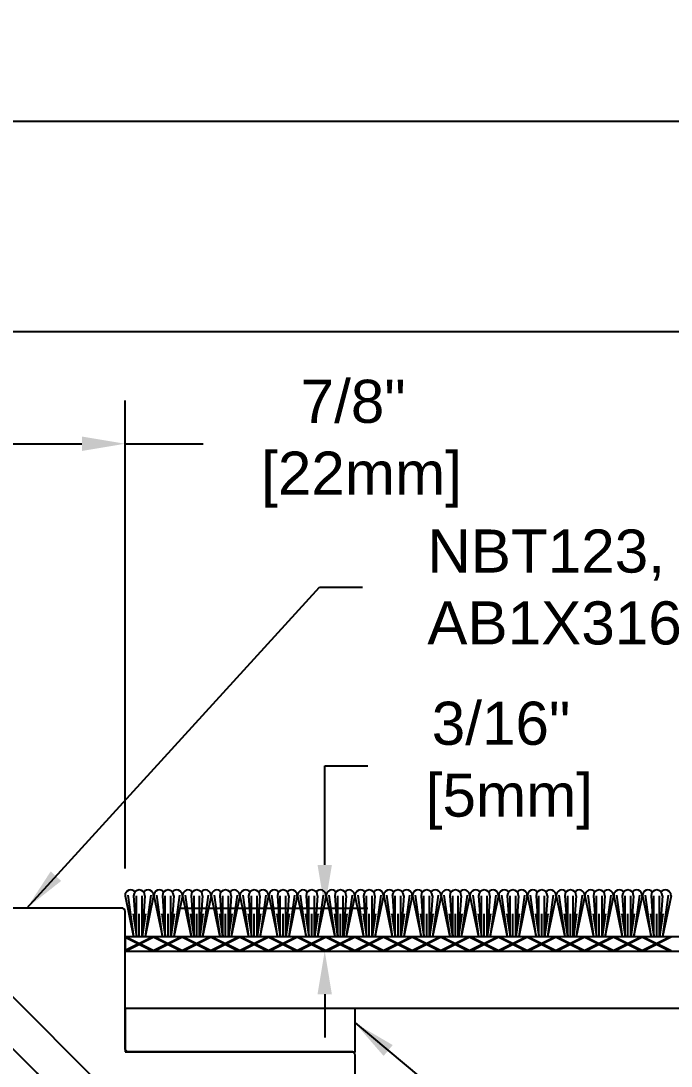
# Model space of a CAD drawing. Header units: inches. Extents: x -4.4 to 49.4, y -1.4 to 9.7.
# Drawn here: x 1.401 to 4.228, y 3.805 to 8.351 of the extents above; entities that cross this region are included whole.
import ezdxf

# ---------------------------------------------------------------- set-up
doc = ezdxf.new("R2010")
doc.units = ezdxf.units.IN
doc.header["$MEASUREMENT"] = 0
for name, color, linetype in [('Conditions', 1, 'Continuous'), ('Dimensions', 3, 'Continuous'), ('Metals', 7, 'Continuous'), ('Text', 2, 'Continuous')]:
    doc.layers.add(name, color=color, linetype=linetype)
doc.styles.add('ARIAL', font='arial.ttf')
doc.dimstyles.new('Arial', dxfattribs={"dimscale": 1.5, "dimtxt": 0.125, "dimasz": 0.125, "dimexe": 0.125, "dimexo": 0.125, "dimgap": 0.125, "dimtad": 0, "dimtih": 1, "dimtoh": 1, "dimdec": 4, "dimzin": 0, "dimdsep": 46, "dimlunit": 4, "dimtxsty": 'ARIAL', "dimcen": 0.125, "dimadec": 0, "dimazin": 0, "dimtfac": 1, "dimtdec": 4, "dimtofl": 0, "dimtmove": 0, "dimatfit": 3, "dimfxl": 0, "dimfrac": 2, "dimtolj": 1, "dimtzin": 0, "dimarcsym": 0})

# ---------------------------------------------------------------- blocks, each defined once
blk = doc.blocks.new('*D13')
at = {"layer": 'Defpoints', "color": 0}
for p in [(1.9047, 4.4923), (2.7222, 4.4923), (1.8539, 4.3048)]:
    blk.add_point(p, dxfattribs=at)
at = {"layer": 'Dimensions', "color": 0, "lineweight": -2}
for p, q in [((2.7222, 4.6798), (2.7222, 5.1114)), ((2.7222, 5.1114), (2.9097, 5.1114)), ((2.0922, 4.4923), (2.9097, 4.4923)), ((2.0414, 4.3048), (2.9097, 4.3048)), ((2.7222, 4.1173), (2.7222, 3.9298))]:
    blk.add_line(p, q, dxfattribs=at)
at = {"layer": 'Dimensions', "color": 0}
for points in [[(2.6909, 4.6798), (2.7534, 4.6798), (2.7222, 4.4923)], [(2.6909, 4.1173), (2.7534, 4.1173), (2.7222, 4.3048)]]:
    blk.add_solid(points, dxfattribs=at)
at = {"layer": 'Dimensions', "color": 0, "insert": (3.4889, 5.1114), "char_height": 0.1875, "attachment_point": 5, "style": 'ARIAL'}
blk.add_mtext('\\A1;3/16"\\P [5mm]', dxfattribs=at)
blk = doc.blocks.new('*D14')
at = {"layer": 'Defpoints', "color": 0}
for p in [(16.8539, 7.9145), (0.2542, 4.4823), (16.8539, 4.4773)]:
    blk.add_point(p, dxfattribs=at)
at = {"layer": 'Dimensions', "color": 0, "lineweight": -2}
for p, q in [((0.2542, 4.6698), (0.2542, 8.102)), ((16.8539, 4.6648), (16.8539, 8.102)), ((0.4417, 7.9145), (7.8816, 7.9145)), ((16.6664, 7.9145), (9.3313, 7.9145))]:
    blk.add_line(p, q, dxfattribs=at)
at = {"layer": 'Dimensions', "color": 0}
for points in [[(0.4417, 7.9457), (0.4417, 7.8832), (0.2542, 7.9145)], [(16.6664, 7.9457), (16.6664, 7.8832), (16.8539, 7.9145)]]:
    blk.add_solid(points, dxfattribs=at)
at = {"layer": 'Dimensions', "color": 0, "insert": (8.6064, 7.9145), "char_height": 0.1875, "attachment_point": 5, "style": 'ARIAL'}
blk.add_mtext('\\A1;1\'-4 5/8"\\P [422mm]', dxfattribs=at)
blk = doc.blocks.new('NB703')
at = {"linetype": 'Continuous', "flags": 128}
blk.add_lwpolyline([(-0.5525, 0), (0.5525, 0, 0.414214), (0.5625, 0.01), (0.5625, 0.74, -0.414214), (0.5725, 0.75), (0.8816, 0.75, -0.198912), (0.8887, 0.7471), (1.5553, 0.0804, -0.065543), (1.5569, 0.0784), (1.5992, 0.005, 0.267949), (1.6079, 0), (2.6859, 0, 0.198912), (2.6929, 0.0029), (2.78, 0.09), (2.78, 0.115, 0.414214), (2.77, 0.125), (1.6801, 0.125, -0.267949), (1.6714, 0.13), (1.6569, 0.1551, 0.065543), (1.6553, 0.1572), (0.9404, 0.8721, 0.198912), (0.9334, 0.875), (0.4475, 0.875, 0.414214), (0.4375, 0.865), (0.4375, 0.135, -0.414214), (0.4275, 0.125), (-0.5525, 0.125, 0.414214), (-0.5625, 0.115), (-0.5625, 0.01, 0.414214)], format="xyb", close=True, dxfattribs=at)
blk = doc.blocks.new('*D17')
at = {"layer": 'Defpoints', "color": 0}
for p in [(1.0001, 6.5116), (1.0001, 4.4773), (1.8539, 4.4773)]:
    blk.add_point(p, dxfattribs=at)
at = {"layer": 'Dimensions', "color": 0, "lineweight": -2}
for p, q in [((1.0001, 4.6648), (1.0001, 6.6991)), ((1.8539, 4.6648), (1.8539, 6.6991)), ((1.1876, 6.5116), (1.6664, 6.5116)), ((1.8539, 6.5116), (2.1938, 6.5116))]:
    blk.add_line(p, q, dxfattribs=at)
at = {"layer": 'Dimensions', "color": 0}
for points in [[(1.1876, 6.5428), (1.1876, 6.4803), (1.0001, 6.5116)], [(1.6664, 6.5428), (1.6664, 6.4803), (1.8539, 6.5116)]]:
    blk.add_solid(points, dxfattribs=at)
at = {"layer": 'Dimensions', "color": 0, "insert": (2.8458, 6.5116), "char_height": 0.1875, "attachment_point": 5, "style": 'ARIAL'}
blk.add_mtext('\\A1;7/8"\\P [22mm]', dxfattribs=at)
blk = doc.blocks.new('*D18')
at = {"layer": 'Defpoints', "color": 0}
for p in [(1.0001, 6.9999), (1.0001, 4.4773), (16.8539, 4.4773)]:
    blk.add_point(p, dxfattribs=at)
at = {"layer": 'Dimensions', "color": 0, "lineweight": -2}
for p, q in [((1.0001, 4.6648), (1.0001, 7.1874)), ((16.8539, 4.6648), (16.8539, 7.1874)), ((1.1876, 6.9999), (8.1631, 6.9999)), ((16.6664, 6.9999), (9.6128, 6.9999))]:
    blk.add_line(p, q, dxfattribs=at)
at = {"layer": 'Dimensions', "color": 0}
for points in [[(1.1876, 7.0311), (1.1876, 6.9686), (1.0001, 6.9999)], [(16.6664, 7.0311), (16.6664, 6.9686), (16.8539, 6.9999)]]:
    blk.add_solid(points, dxfattribs=at)
at = {"layer": 'Dimensions', "color": 0, "insert": (8.8879, 6.9999), "char_height": 0.1875, "attachment_point": 5, "style": 'ARIAL'}
blk.add_mtext('\\A1;1\'-3 7/8"\\P [403mm]', dxfattribs=at)
blk = doc.blocks.new('NBT123')
blk.add_lwpolyline([(-0.985, 0.61, 0.414214), (-1, 0.625), (-1.8238, 0.625, 0.668179), (-1.8344, 0.5994), (-1.1144, -0.1206, 0.198912), (-1.1038, -0.125), (0, -0.125, 0.414214), (0.015, -0.11), (0.015, -0.015, 0.414214), (0, 0), (-0.97, 0, -0.414214), (-0.985, 0.015)], format="xyb", close=True)
blk = doc.blocks.new('AB1X316')
at = {"layer": 'Metals'}
blk.add_lwpolyline([(-0.5, 0), (0.5, 0), (0.5, 0.1875), (-0.5, 0.1875)], close=True, dxfattribs=at)
blk = doc.blocks.new('*U38')
for p, q in [((15, 0.0625), (0, 0.0625)), ((0, 0.0625), (0, 0)), ((0, 0.0603), (0.058, 0.0312)), ((0.0045, 0.0625), (0.0625, 0.0335)), ((0.1205, 0.0625), (0.0625, 0.0335)), ((0.125, 0.0603), (0.067, 0.0312)), ((0.125, 0.0603), (0.183, 0.0312)), ((0.1295, 0.0625), (0.1875, 0.0335)), ((0.2455, 0.0625), (0.1875, 0.0335)), ((0.25, 0.0603), (0.192, 0.0312)), ((0.25, 0.0603), (0.308, 0.0312)), ((0.2545, 0.0625), (0.3125, 0.0335)), ((0.3705, 0.0625), (0.3125, 0.0335)), ((0.375, 0.0603), (0.317, 0.0312)), ((0.375, 0.0603), (0.433, 0.0312)), ((0.3795, 0.0625), (0.4375, 0.0335)), ((0.4955, 0.0625), (0.4375, 0.0335)), ((0.5, 0.0603), (0.442, 0.0312)), ((0.5, 0.0603), (0.558, 0.0312)), ((0.5045, 0.0625), (0.5625, 0.0335)), ((0.6205, 0.0625), (0.5625, 0.0335)), ((0.625, 0.0603), (0.567, 0.0312)), ((0.625, 0.0603), (0.683, 0.0312)), ((0.6295, 0.0625), (0.6875, 0.0335)), ((0.7455, 0.0625), (0.6875, 0.0335)), ((0.75, 0.0603), (0.692, 0.0312)), ((0.75, 0.0603), (0.808, 0.0312)), ((0.7545, 0.0625), (0.8125, 0.0335)), ((0.8705, 0.0625), (0.8125, 0.0335)), ((0.875, 0.0603), (0.817, 0.0312)), ((0.875, 0.0603), (0.933, 0.0312)), ((0.8795, 0.0625), (0.9375, 0.0335)), ((0.9955, 0.0625), (0.9375, 0.0335)), ((1, 0.0603), (0.942, 0.0312)), ((1, 0.0603), (1.058, 0.0312)), ((1.0045, 0.0625), (1.0625, 0.0335)), ((1.1205, 0.0625), (1.0625, 0.0335)), ((1.125, 0.0603), (1.067, 0.0312)), ((1.125, 0.0603), (1.183, 0.0312)), ((1.1295, 0.0625), (1.1875, 0.0335)), ((1.2455, 0.0625), (1.1875, 0.0335)), ((1.25, 0.0603), (1.192, 0.0312)), ((1.25, 0.0603), (1.308, 0.0312)), ((1.2545, 0.0625), (1.3125, 0.0335)), ((1.3705, 0.0625), (1.3125, 0.0335)), ((1.375, 0.0603), (1.317, 0.0312)), ((1.375, 0.0603), (1.433, 0.0312)), ((1.3795, 0.0625), (1.4375, 0.0335)), ((1.4955, 0.0625), (1.4375, 0.0335)), ((1.5, 0.0603), (1.442, 0.0312)), ((1.5, 0.0603), (1.558, 0.0312)), ((1.5045, 0.0625), (1.5625, 0.0335)), ((1.6205, 0.0625), (1.5625, 0.0335)), ((1.625, 0.0603), (1.567, 0.0312)), ((1.625, 0.0603), (1.683, 0.0312)), ((1.6295, 0.0625), (1.6875, 0.0335)), ((1.7455, 0.0625), (1.6875, 0.0335)), ((1.75, 0.0603), (1.692, 0.0312)), ((1.75, 0.0603), (1.808, 0.0312)), ((1.7545, 0.0625), (1.8125, 0.0335)), ((1.8705, 0.0625), (1.8125, 0.0335)), ((1.875, 0.0603), (1.817, 0.0312)), ((1.875, 0.0603), (1.933, 0.0312)), ((1.8795, 0.0625), (1.9375, 0.0335)), ((1.9955, 0.0625), (1.9375, 0.0335)), ((2, 0.0603), (1.942, 0.0312)), ((2, 0.0603), (2.058, 0.0312)), ((2.0045, 0.0625), (2.0625, 0.0335)), ((2.1205, 0.0625), (2.0625, 0.0335)), ((2.125, 0.0603), (2.067, 0.0312)), ((2.125, 0.0603), (2.183, 0.0312)), ((2.1295, 0.0625), (2.1875, 0.0335)), ((2.2455, 0.0625), (2.1875, 0.0335)), ((2.25, 0.0603), (2.192, 0.0312)), ((2.25, 0.0603), (2.308, 0.0312)), ((2.2545, 0.0625), (2.3125, 0.0335)), ((2.3705, 0.0625), (2.3125, 0.0335)), ((2.375, 0.0603), (2.317, 0.0312)), ((0.058, 0.0312), (0, 0.0022)), ((0, 0), (15, 0)), ((0.0625, 0.029), (0.0045, 0)), ((0.0625, 0.029), (0.1205, 0)), ((0.067, 0.0312), (0.125, 0.0022)), ((0.183, 0.0312), (0.125, 0.0022)), ((0.1875, 0.029), (0.1295, 0)), ((0.1875, 0.029), (0.2455, 0)), ((0.192, 0.0312), (0.25, 0.0022)), ((0.308, 0.0312), (0.25, 0.0022)), ((0.3125, 0.029), (0.2545, 0)), ((0.3125, 0.029), (0.3705, 0)), ((0.317, 0.0312), (0.375, 0.0022)), ((0.433, 0.0312), (0.375, 0.0022)), ((0.4375, 0.029), (0.3795, 0)), ((0.4375, 0.029), (0.4955, 0)), ((0.442, 0.0312), (0.5, 0.0022)), ((0.558, 0.0312), (0.5, 0.0022)), ((0.5625, 0.029), (0.5045, 0)), ((0.5625, 0.029), (0.6205, 0)), ((0.567, 0.0312), (0.625, 0.0022)), ((0.683, 0.0312), (0.625, 0.0022)), ((0.6875, 0.029), (0.6295, 0)), ((0.6875, 0.029), (0.7455, 0)), ((0.692, 0.0312), (0.75, 0.0022)), ((0.808, 0.0312), (0.75, 0.0022)), ((0.8125, 0.029), (0.7545, 0)), ((0.8125, 0.029), (0.8705, 0)), ((0.817, 0.0312), (0.875, 0.0022)), ((0.933, 0.0312), (0.875, 0.0022)), ((0.9375, 0.029), (0.8795, 0)), ((0.9375, 0.029), (0.9955, 0)), ((0.942, 0.0312), (1, 0.0022)), ((1.058, 0.0312), (1, 0.0022)), ((1.0625, 0.029), (1.0045, 0)), ((1.0625, 0.029), (1.1205, 0)), ((1.067, 0.0312), (1.125, 0.0022)), ((1.183, 0.0312), (1.125, 0.0022)), ((1.1875, 0.029), (1.1295, 0)), ((1.1875, 0.029), (1.2455, 0)), ((1.192, 0.0312), (1.25, 0.0022)), ((1.308, 0.0312), (1.25, 0.0022)), ((1.3125, 0.029), (1.2545, 0)), ((1.3125, 0.029), (1.3705, 0)), ((1.317, 0.0312), (1.375, 0.0022)), ((1.433, 0.0312), (1.375, 0.0022)), ((1.4375, 0.029), (1.3795, 0)), ((1.4375, 0.029), (1.4955, 0)), ((1.442, 0.0312), (1.5, 0.0022)), ((1.558, 0.0312), (1.5, 0.0022)), ((1.5625, 0.029), (1.5045, 0)), ((1.5625, 0.029), (1.6205, 0)), ((1.567, 0.0312), (1.625, 0.0022)), ((1.683, 0.0312), (1.625, 0.0022)), ((1.6875, 0.029), (1.6295, 0)), ((1.6875, 0.029), (1.7455, 0)), ((1.692, 0.0312), (1.75, 0.0022)), ((1.808, 0.0312), (1.75, 0.0022)), ((1.8125, 0.029), (1.7545, 0)), ((1.8125, 0.029), (1.8705, 0)), ((1.817, 0.0312), (1.875, 0.0022)), ((1.933, 0.0312), (1.875, 0.0022)), ((1.9375, 0.029), (1.8795, 0)), ((1.9375, 0.029), (1.9955, 0)), ((1.942, 0.0312), (2, 0.0022)), ((2.058, 0.0312), (2, 0.0022)), ((2.0625, 0.029), (2.0045, 0)), ((2.0625, 0.029), (2.1205, 0)), ((2.067, 0.0312), (2.125, 0.0022)), ((2.183, 0.0312), (2.125, 0.0022)), ((2.1875, 0.029), (2.1295, 0)), ((2.1875, 0.029), (2.2455, 0)), ((2.192, 0.0312), (2.25, 0.0022)), ((2.308, 0.0312), (2.25, 0.0022)), ((2.3125, 0.029), (2.2545, 0)), ((2.3125, 0.029), (2.3705, 0)), ((2.317, 0.0312), (2.375, 0.0022))]:
    blk.add_line(p, q)
for points in [[(-0.0001, 0.2412), (0.0373, 0.0625)], [(0.0119, 0.243), (0.0369, 0.0642)], [(0.0374, 0.2412), (0.0499, 0.0625)], [(0.0499, 0.0625), (0.0499, 0.2412)], [(0.0742, 0.0625), (0.0742, 0.2412)], [(0.0867, 0.2412), (0.0742, 0.0625)], [(0.1242, 0.2412), (0.0868, 0.0625)], [(0.1122, 0.243), (0.0872, 0.0642)], [(0.1249, 0.2412), (0.1623, 0.0625)], [(0.1369, 0.243), (0.1619, 0.0642)], [(0.1624, 0.2412), (0.1749, 0.0625)], [(0.1749, 0.0625), (0.1749, 0.2412)], [(0.1992, 0.0625), (0.1992, 0.2412)], [(0.2117, 0.2412), (0.1992, 0.0625)], [(0.2492, 0.2412), (0.2118, 0.0625)], [(0.2372, 0.243), (0.2122, 0.0642)], [(0.2499, 0.2412), (0.2873, 0.0625)], [(0.2619, 0.243), (0.2869, 0.0642)], [(0.2874, 0.2412), (0.2999, 0.0625)], [(0.2999, 0.0625), (0.2999, 0.2412)], [(0.3242, 0.0625), (0.3242, 0.2412)], [(0.3367, 0.2412), (0.3242, 0.0625)], [(0.3742, 0.2412), (0.3368, 0.0625)], [(0.3622, 0.243), (0.3372, 0.0642)], [(0.3749, 0.2412), (0.4123, 0.0625)], [(0.3869, 0.243), (0.4119, 0.0642)], [(0.4124, 0.2412), (0.4249, 0.0625)], [(0.4249, 0.0625), (0.4249, 0.2412)], [(0.4492, 0.0625), (0.4492, 0.2412)], [(0.4617, 0.2412), (0.4492, 0.0625)], [(0.4992, 0.2412), (0.4618, 0.0625)], [(0.4872, 0.243), (0.4622, 0.0642)], [(0.4999, 0.2412), (0.5373, 0.0625)], [(0.5119, 0.243), (0.5369, 0.0642)], [(0.5374, 0.2412), (0.5499, 0.0625)], [(0.5499, 0.0625), (0.5499, 0.2412)], [(0.5742, 0.0625), (0.5742, 0.2412)], [(0.5867, 0.2412), (0.5742, 0.0625)], [(0.6242, 0.2412), (0.5868, 0.0625)], [(0.6122, 0.243), (0.5872, 0.0642)], [(0.6249, 0.2412), (0.6623, 0.0625)], [(0.6369, 0.243), (0.6619, 0.0642)], [(0.6624, 0.2412), (0.6749, 0.0625)], [(0.6749, 0.0625), (0.6749, 0.2412)], [(0.6992, 0.0625), (0.6992, 0.2412)], [(0.7117, 0.2412), (0.6992, 0.0625)], [(0.7492, 0.2412), (0.7118, 0.0625)], [(0.7372, 0.243), (0.7122, 0.0642)], [(0.7499, 0.2412), (0.7873, 0.0625)], [(0.7619, 0.243), (0.7869, 0.0642)], [(0.7874, 0.2412), (0.7999, 0.0625)], [(0.7999, 0.0625), (0.7999, 0.2412)], [(0.8242, 0.0625), (0.8242, 0.2412)], [(0.8367, 0.2412), (0.8242, 0.0625)], [(0.8742, 0.2412), (0.8368, 0.0625)], [(0.8622, 0.243), (0.8372, 0.0642)], [(0.8749, 0.2412), (0.9123, 0.0625)], [(0.8869, 0.243), (0.9119, 0.0642)], [(0.9124, 0.2412), (0.9249, 0.0625)], [(0.9249, 0.0625), (0.9249, 0.2412)], [(0.9492, 0.0625), (0.9492, 0.2412)], [(0.9617, 0.2412), (0.9492, 0.0625)], [(0.9992, 0.2412), (0.9618, 0.0625)], [(0.9872, 0.243), (0.9622, 0.0642)], [(0.9999, 0.2412), (1.0373, 0.0625)], [(1.0119, 0.243), (1.0369, 0.0642)], [(1.0374, 0.2412), (1.0499, 0.0625)], [(1.0499, 0.0625), (1.0499, 0.2412)], [(1.0742, 0.0625), (1.0742, 0.2412)], [(1.0867, 0.2412), (1.0742, 0.0625)], [(1.1242, 0.2412), (1.0868, 0.0625)], [(1.1122, 0.243), (1.0872, 0.0642)], [(1.1249, 0.2412), (1.1623, 0.0625)], [(1.1369, 0.243), (1.1619, 0.0642)], [(1.1624, 0.2412), (1.1749, 0.0625)], [(1.1749, 0.0625), (1.1749, 0.2412)], [(1.1992, 0.0625), (1.1992, 0.2412)], [(1.2117, 0.2412), (1.1992, 0.0625)], [(1.2492, 0.2412), (1.2118, 0.0625)], [(1.2372, 0.243), (1.2122, 0.0642)], [(1.2499, 0.2412), (1.2873, 0.0625)], [(1.2619, 0.243), (1.2869, 0.0642)], [(1.2874, 0.2412), (1.2999, 0.0625)], [(1.2999, 0.0625), (1.2999, 0.2412)], [(1.3242, 0.0625), (1.3242, 0.2412)], [(1.3367, 0.2412), (1.3242, 0.0625)], [(1.3742, 0.2412), (1.3368, 0.0625)], [(1.3622, 0.243), (1.3372, 0.0642)], [(1.3749, 0.2412), (1.4123, 0.0625)], [(1.3869, 0.243), (1.4119, 0.0642)], [(1.4124, 0.2412), (1.4249, 0.0625)], [(1.4249, 0.0625), (1.4249, 0.2412)], [(1.4492, 0.0625), (1.4492, 0.2412)], [(1.4617, 0.2412), (1.4492, 0.0625)], [(1.4992, 0.2412), (1.4618, 0.0625)], [(1.4872, 0.243), (1.4622, 0.0642)], [(1.4999, 0.2412), (1.5373, 0.0625)], [(1.5119, 0.243), (1.5369, 0.0642)], [(1.5374, 0.2412), (1.5499, 0.0625)], [(1.5499, 0.0625), (1.5499, 0.2412)], [(1.5742, 0.0625), (1.5742, 0.2412)], [(1.5867, 0.2412), (1.5742, 0.0625)], [(1.6242, 0.2412), (1.5868, 0.0625)], [(1.6122, 0.243), (1.5872, 0.0642)], [(1.6249, 0.2412), (1.6623, 0.0625)], [(1.6369, 0.243), (1.6619, 0.0642)], [(1.6624, 0.2412), (1.6749, 0.0625)], [(1.6749, 0.0625), (1.6749, 0.2412)], [(1.6992, 0.0625), (1.6992, 0.2412)], [(1.7117, 0.2412), (1.6992, 0.0625)], [(1.7492, 0.2412), (1.7118, 0.0625)], [(1.7372, 0.243), (1.7122, 0.0642)], [(1.7499, 0.2412), (1.7873, 0.0625)], [(1.7619, 0.243), (1.7869, 0.0642)], [(1.7874, 0.2412), (1.7999, 0.0625)], [(1.7999, 0.0625), (1.7999, 0.2412)], [(1.8242, 0.0625), (1.8242, 0.2412)], [(1.8367, 0.2412), (1.8242, 0.0625)], [(1.8742, 0.2412), (1.8368, 0.0625)], [(1.8622, 0.243), (1.8372, 0.0642)], [(1.8749, 0.2412), (1.9123, 0.0625)], [(1.8869, 0.243), (1.9119, 0.0642)], [(1.9124, 0.2412), (1.9249, 0.0625)], [(1.9249, 0.0625), (1.9249, 0.2412)], [(1.9492, 0.0625), (1.9492, 0.2412)], [(1.9617, 0.2412), (1.9492, 0.0625)], [(1.9992, 0.2412), (1.9618, 0.0625)], [(1.9872, 0.243), (1.9622, 0.0642)], [(1.9999, 0.2412), (2.0373, 0.0625)], [(2.0119, 0.243), (2.0369, 0.0642)], [(2.0374, 0.2412), (2.0499, 0.0625)], [(2.0499, 0.0625), (2.0499, 0.2412)], [(2.0742, 0.0625), (2.0742, 0.2412)], [(2.0867, 0.2412), (2.0742, 0.0625)], [(2.1242, 0.2412), (2.0868, 0.0625)], [(2.1122, 0.243), (2.0872, 0.0642)], [(2.1249, 0.2412), (2.1623, 0.0625)], [(2.1369, 0.243), (2.1619, 0.0642)], [(2.1624, 0.2412), (2.1749, 0.0625)], [(2.1749, 0.0625), (2.1749, 0.2412)], [(2.1992, 0.0625), (2.1992, 0.2412)], [(2.2117, 0.2412), (2.1992, 0.0625)], [(2.2492, 0.2412), (2.2118, 0.0625)], [(2.2372, 0.243), (2.2122, 0.0642)], [(2.2499, 0.2412), (2.2873, 0.0625)], [(2.2619, 0.243), (2.2869, 0.0642)], [(2.2874, 0.2412), (2.2999, 0.0625)], [(2.2999, 0.0625), (2.2999, 0.2412)], [(2.3242, 0.0625), (2.3242, 0.2412)], [(2.3367, 0.2412), (2.3242, 0.0625)], [(2.3742, 0.2412), (2.3368, 0.0625)], [(2.3622, 0.243), (2.3372, 0.0642)], [(0.0352, 0.1625), (0.0495, 0.0625)], [(0.062, 0.0625), (0.062, 0.1625)], [(0.0889, 0.1625), (0.0746, 0.0625)], [(0.1602, 0.1625), (0.1745, 0.0625)], [(0.187, 0.0625), (0.187, 0.1625)], [(0.2139, 0.1625), (0.1996, 0.0625)], [(0.2852, 0.1625), (0.2995, 0.0625)], [(0.312, 0.0625), (0.312, 0.1625)], [(0.3389, 0.1625), (0.3246, 0.0625)], [(0.4102, 0.1625), (0.4245, 0.0625)], [(0.437, 0.0625), (0.437, 0.1625)], [(0.4639, 0.1625), (0.4496, 0.0625)], [(0.5352, 0.1625), (0.5495, 0.0625)], [(0.562, 0.0625), (0.562, 0.1625)], [(0.5889, 0.1625), (0.5746, 0.0625)], [(0.6602, 0.1625), (0.6745, 0.0625)], [(0.687, 0.0625), (0.687, 0.1625)], [(0.7139, 0.1625), (0.6996, 0.0625)], [(0.7852, 0.1625), (0.7995, 0.0625)], [(0.812, 0.0625), (0.812, 0.1625)], [(0.8389, 0.1625), (0.8246, 0.0625)], [(0.9102, 0.1625), (0.9245, 0.0625)], [(0.937, 0.0625), (0.937, 0.1625)], [(0.9639, 0.1625), (0.9496, 0.0625)], [(1.0352, 0.1625), (1.0495, 0.0625)], [(1.062, 0.0625), (1.062, 0.1625)], [(1.0889, 0.1625), (1.0746, 0.0625)], [(1.1602, 0.1625), (1.1745, 0.0625)], [(1.187, 0.0625), (1.187, 0.1625)], [(1.2139, 0.1625), (1.1996, 0.0625)], [(1.2852, 0.1625), (1.2995, 0.0625)], [(1.312, 0.0625), (1.312, 0.1625)], [(1.3389, 0.1625), (1.3246, 0.0625)], [(1.4102, 0.1625), (1.4245, 0.0625)], [(1.437, 0.0625), (1.437, 0.1625)], [(1.4639, 0.1625), (1.4496, 0.0625)], [(1.5352, 0.1625), (1.5495, 0.0625)], [(1.562, 0.0625), (1.562, 0.1625)], [(1.5889, 0.1625), (1.5746, 0.0625)], [(1.6602, 0.1625), (1.6745, 0.0625)], [(1.687, 0.0625), (1.687, 0.1625)], [(1.7139, 0.1625), (1.6996, 0.0625)], [(1.7852, 0.1625), (1.7995, 0.0625)], [(1.812, 0.0625), (1.812, 0.1625)], [(1.8389, 0.1625), (1.8246, 0.0625)], [(1.9102, 0.1625), (1.9245, 0.0625)], [(1.937, 0.0625), (1.937, 0.1625)], [(1.9639, 0.1625), (1.9496, 0.0625)], [(2.0352, 0.1625), (2.0495, 0.0625)], [(2.062, 0.0625), (2.062, 0.1625)], [(2.0889, 0.1625), (2.0746, 0.0625)], [(2.1602, 0.1625), (2.1745, 0.0625)], [(2.187, 0.0625), (2.187, 0.1625)], [(2.2139, 0.1625), (2.1996, 0.0625)], [(2.2852, 0.1625), (2.2995, 0.0625)], [(2.312, 0.0625), (2.312, 0.1625)], [(2.3389, 0.1625), (2.3246, 0.0625)]]:
    blk.add_lwpolyline(points)
for centre, radius, start, end in [((0.0249, 0.2412), 0.025, 41.211, 180), ((0.062, 0.2412), 0.0247, 0, 180), ((0.0992, 0.2412), 0.025, 0, 138.789), ((0.1499, 0.2412), 0.025, 41.211, 180), ((0.187, 0.2412), 0.0247, 0, 180), ((0.2242, 0.2412), 0.025, 0, 138.789), ((0.2749, 0.2412), 0.025, 41.211, 180), ((0.312, 0.2412), 0.0247, 0, 180), ((0.3492, 0.2412), 0.025, 0, 138.789), ((0.3999, 0.2412), 0.025, 41.211, 180), ((0.437, 0.2412), 0.0247, 0, 180), ((0.4742, 0.2412), 0.025, 0, 138.789), ((0.5249, 0.2412), 0.025, 41.211, 180), ((0.562, 0.2412), 0.0247, 0, 180), ((0.5992, 0.2412), 0.025, 0, 138.789), ((0.6499, 0.2412), 0.025, 41.211, 180), ((0.687, 0.2412), 0.0247, 0, 180), ((0.7242, 0.2412), 0.025, 0, 138.789), ((0.7749, 0.2412), 0.025, 41.211, 180), ((0.812, 0.2412), 0.0247, 0, 180), ((0.8492, 0.2412), 0.025, 0, 138.789), ((0.8999, 0.2412), 0.025, 41.211, 180), ((0.937, 0.2412), 0.0247, 0, 180), ((0.9742, 0.2412), 0.025, 0, 138.789), ((1.0249, 0.2412), 0.025, 41.211, 180), ((1.062, 0.2412), 0.0247, 0, 180), ((1.0992, 0.2412), 0.025, 0, 138.789), ((1.1499, 0.2412), 0.025, 41.211, 180), ((1.187, 0.2412), 0.0247, 0, 180), ((1.2242, 0.2412), 0.025, 0, 138.789), ((1.2749, 0.2412), 0.025, 41.211, 180), ((1.312, 0.2412), 0.0247, 0, 180), ((1.3492, 0.2412), 0.025, 0, 138.789), ((1.3999, 0.2412), 0.025, 41.211, 180), ((1.437, 0.2412), 0.0247, 0, 180), ((1.4742, 0.2412), 0.025, 0, 138.789), ((1.5249, 0.2412), 0.025, 41.211, 180), ((1.562, 0.2412), 0.0247, 0, 180), ((1.5992, 0.2412), 0.025, 0, 138.789), ((1.6499, 0.2412), 0.025, 41.211, 180), ((1.687, 0.2412), 0.0247, 0, 180), ((1.7242, 0.2412), 0.025, 0, 138.789), ((1.7749, 0.2412), 0.025, 41.211, 180), ((1.812, 0.2412), 0.0247, 0, 180), ((1.8492, 0.2412), 0.025, 0, 138.789), ((1.8999, 0.2412), 0.025, 41.211, 180), ((1.937, 0.2412), 0.0247, 0, 180), ((1.9742, 0.2412), 0.025, 0, 138.789), ((2.0249, 0.2412), 0.025, 41.211, 180), ((2.062, 0.2412), 0.0247, 0, 180), ((2.0992, 0.2412), 0.025, 0, 138.789), ((2.1499, 0.2412), 0.025, 41.211, 180), ((2.187, 0.2412), 0.0247, 0, 180), ((2.2242, 0.2412), 0.025, 0, 138.789), ((2.2749, 0.2412), 0.025, 41.211, 180), ((2.312, 0.2412), 0.0247, 0, 180), ((2.3492, 0.2412), 0.025, 0, 138.789)]:
    blk.add_arc(centre, radius, start, end)

msp = doc.modelspace()

# ---------------------------------------------------------------- hatches: boundary and pattern name
at = {"layer": 'Conditions'}
h = msp.add_hatch(dxfattribs=at)
h.set_pattern_fill('AR-CONC', color=256, scale=0.25, style=0)
h.paths.add_polyline_path([(6.85386, 3.60733, 0.4142136), (6.84387, 3.61733), (6.10223, 3.61733), (6.08708, 3.60133), (6.08708, 3.52937), (6.08059, 3.49865, 0.1329555), (6.08195, 3.47439), (6.10358, 3.46273), (6.07958, 3.44981), (6.07958, 3.41812), (6.09103, 3.41195), (6.07958, 3.40579), (6.07958, 3.3741), (6.10358, 3.36117), (6.07958, 3.34825), (6.07958, 3.31655), (6.09103, 3.31039), (6.07958, 3.30423), (6.07958, 3.27253), (6.10358, 3.25961), (6.07958, 3.24669), (6.07958, 3.21499), (6.09103, 3.20883), (6.07958, 3.20267), (6.07958, 3.17097), (6.10358, 3.15805), (6.07958, 3.14512), (6.07958, 3.11343), (6.09103, 3.10727), (6.07958, 3.1011), (6.07958, 3.06941), (6.10358, 3.05648), (6.07958, 3.04356), (6.07958, 3.01187), (6.09103, 3.0057), (6.07958, 2.99954), (6.07958, 2.96785), (6.10358, 2.95492), (6.07958, 2.942), (6.07958, 2.9103), (6.09103, 2.90414), (6.07958, 2.89798), (6.07958, 2.86628), (6.10358, 2.85336), (6.07958, 2.84044), (6.07958, 2.80874), (6.09103, 2.80258), (6.07958, 2.79642), (6.07958, 2.76472), (6.10358, 2.7518), (6.07958, 2.73887), (6.07958, 2.70718), (6.09103, 2.70102), (6.07958, 2.69485), (6.07958, 2.66316), (6.10358, 2.65023), (6.07958, 2.63731), (6.07958, 2.5993), (6.09103, 2.59314), (6.07958, 2.58697), (6.07958, 2.55528), (6.10358, 2.54235), (6.07958, 2.52943), (6.07958, 2.48917), (6.09103, 2.48301), (6.07958, 2.47684), (6.07958, 2.44515), (6.10358, 2.43223), (6.07958, 2.4193), (6.07958, 2.38354), (6.09103, 2.37738), (6.07958, 2.37121), (6.07958, 2.33952), (6.10358, 2.32659), (6.07958, 2.31367), (6.07958, 2.28128), (6.09103, 2.27511), (6.07958, 2.26895), (6.07958, 2.23726), (6.10358, 2.22433), (6.07958, 2.21141), (6.07958, 2.17902), (6.09103, 2.17285), (6.07958, 2.16669), (6.07958, 2.135), (6.10358, 2.12207), (6.07958, 2.10915), (6.07958, 2.07745), (6.09103, 2.07129), (6.07958, 2.06513), (6.07958, 2.0537), (6.02756, 1.90519, -0.709275), (6.00769, 1.90352), (5.95307, 2.05945), (5.93108, 2.07129), (5.95519, 2.08427), (5.95519, 2.11586), (5.94364, 2.12207), (5.95519, 2.12829), (5.95518, 2.16058), (5.93108, 2.17355), (5.95518, 2.18653), (5.95518, 2.21812), (5.94364, 2.22433), (5.95518, 2.23054), (5.95518, 2.26284), (5.93108, 2.27581), (5.95517, 2.28879), (5.95517, 2.32039), (5.94364, 2.32659), (5.95517, 2.3328), (5.95517, 2.36848), (5.93108, 2.38145), (5.95517, 2.39441), (5.95516, 2.42603), (5.94364, 2.43223), (5.95516, 2.43843), (5.95516, 2.47861), (5.93108, 2.49157), (5.95516, 2.50454), (5.95516, 2.53616), (5.94364, 2.54235), (5.95515, 2.54855), (5.95515, 2.5865), (5.93108, 2.59945), (5.95515, 2.61241), (5.95515, 2.64404), (5.94364, 2.65023), (5.95515, 2.65643), (5.95514, 2.68806), (5.93108, 2.70102), (5.95514, 2.71397), (5.95514, 2.74561), (5.94364, 2.7518), (5.95514, 2.75799), (5.95514, 2.78963), (5.93108, 2.80258), (5.95513, 2.81553), (5.95513, 2.84718), (5.94364, 2.85336), (5.95513, 2.85954), (5.95513, 2.8912), (5.93108, 2.90414), (5.95513, 2.91709), (5.95512, 2.94874), (5.94364, 2.95492), (5.95512, 2.9611), (5.95512, 2.99276), (5.93108, 3.0057), (5.95512, 3.01865), (5.95512, 3.05031), (5.94364, 3.05648), (5.95511, 3.06266), (5.95511, 3.09433), (5.93108, 3.10727), (5.95511, 3.1202), (5.95511, 3.15188), (5.94364, 3.15805), (5.95511, 3.16422), (5.9551, 3.1959), (5.93108, 3.20883), (5.9551, 3.22176), (5.9551, 3.25344), (5.94364, 3.25961), (5.9551, 3.26578), (5.9551, 3.29746), (5.93108, 3.31039), (5.95509, 3.32332), (5.95509, 3.35501), (5.94364, 3.36117), (5.95509, 3.36734), (5.95509, 3.39903), (5.93108, 3.41195), (5.95509, 3.42488), (5.95508, 3.45657), (5.94364, 3.46273), (5.94865, 3.46543, 0.2730506), (5.95297, 3.5125, -0.0696153), (5.94859, 3.52462), (5.95508, 3.49389), (5.95508, 3.4689), (6.04942, 3.49918), (5.95508, 3.45657), (5.95509, 3.42488), (6.07958, 3.47566), (6.07958, 3.49389), (6.08608, 3.52462, 0.0521265), (6.08708, 3.53423), (6.08708, 3.60133), (5.94758, 3.60133), (5.94758, 3.53423, 0.128787), (5.94969, 3.51076, -0.0696153), (5.95408, 3.49865), (5.94758, 3.52937), (5.94758, 3.60133), (5.93244, 3.61733), (2.1266, 3.61733), (2.11145, 3.60133), (2.11145, 3.52937), (2.10496, 3.49865, 0.1329555), (2.10632, 3.47439), (2.12795, 3.46273), (2.10395, 3.44981), (2.10395, 3.41812), (2.1154, 3.41195), (2.10395, 3.40579), (2.10395, 3.3741), (2.12795, 3.36117), (2.10395, 3.34825), (2.10395, 3.31655), (2.1154, 3.31039), (2.10395, 3.30423), (2.10395, 3.27253), (2.12795, 3.25961), (2.10395, 3.24669), (2.10395, 3.21499), (2.1154, 3.20883), (2.10395, 3.20267), (2.10395, 3.17097), (2.12795, 3.15805), (2.10395, 3.14512), (2.10395, 3.11343), (2.1154, 3.10727), (2.10395, 3.1011), (2.10395, 3.06941), (2.12795, 3.05648), (2.10395, 3.04356), (2.10395, 3.01187), (2.1154, 3.0057), (2.10395, 2.99954), (2.10395, 2.96785), (2.12795, 2.95492), (2.10395, 2.942), (2.10395, 2.9103), (2.1154, 2.90414), (2.10395, 2.89798), (2.10395, 2.86628), (2.12795, 2.85336), (2.10395, 2.84044), (2.10395, 2.80874), (2.1154, 2.80258), (2.10395, 2.79642), (2.10395, 2.76472), (2.12795, 2.7518), (2.10395, 2.73887), (2.10395, 2.70718), (2.1154, 2.70102), (2.10395, 2.69485), (2.10395, 2.66316), (2.12795, 2.65023), (2.10395, 2.63731), (2.10395, 2.5993), (2.1154, 2.59314), (2.10395, 2.58697), (2.10395, 2.55528), (2.12795, 2.54235), (2.10395, 2.52943), (2.10395, 2.48917), (2.1154, 2.48301), (2.10395, 2.47684), (2.10395, 2.44515), (2.12795, 2.43223), (2.10395, 2.4193), (2.10395, 2.38354), (2.1154, 2.37738), (2.10395, 2.37121), (2.10395, 2.33952), (2.12795, 2.32659), (2.10395, 2.31367), (2.10395, 2.28128), (2.1154, 2.27511), (2.10395, 2.26895), (2.10395, 2.23726), (2.12795, 2.22433), (2.10395, 2.21141), (2.10395, 2.17902), (2.1154, 2.17285), (2.10395, 2.16669), (2.10395, 2.135), (2.12795, 2.12207), (2.10395, 2.10915), (2.10395, 2.07745), (2.1154, 2.07129), (2.10395, 2.06513), (2.10395, 2.0537), (2.05193, 1.90519, -0.709275), (2.03206, 1.90352), (1.97744, 2.05945), (1.95545, 2.07129), (1.97956, 2.08427), (1.97956, 2.11586), (1.96801, 2.12207), (1.97956, 2.12829), (1.97956, 2.16058), (1.95545, 2.17355), (1.97956, 2.18653), (1.97955, 2.21812), (1.96801, 2.22433), (1.97955, 2.23054), (1.97955, 2.26284), (1.95545, 2.27581), (1.97955, 2.28879), (1.97954, 2.32039), (1.96801, 2.32659), (1.97954, 2.3328), (1.97954, 2.36848), (1.95545, 2.38145), (1.97954, 2.39441), (1.97954, 2.42603), (1.96801, 2.43223), (1.97954, 2.43843), (1.97953, 2.47861), (1.95545, 2.49157), (1.97953, 2.50454), (1.97953, 2.53616), (1.96801, 2.54235), (1.97953, 2.54855), (1.97952, 2.5865), (1.95545, 2.59945), (1.97952, 2.61241), (1.97952, 2.64404), (1.96801, 2.65023), (1.97952, 2.65643), (1.97952, 2.68806), (1.95545, 2.70102), (1.97951, 2.71397), (1.97951, 2.74561), (1.96801, 2.7518), (1.97951, 2.75799), (1.97951, 2.78963), (1.95545, 2.80258), (1.97951, 2.81553), (1.9795, 2.84718), (1.96801, 2.85336), (1.9795, 2.85954), (1.9795, 2.8912), (1.95545, 2.90414), (1.9795, 2.91709), (1.9795, 2.94874), (1.96801, 2.95492), (1.9795, 2.9611), (1.97949, 2.99276), (1.95545, 3.0057), (1.97949, 3.01865), (1.97949, 3.05031), (1.96801, 3.05648), (1.97949, 3.06266), (1.97948, 3.09433), (1.95545, 3.10727), (1.97948, 3.1202), (1.97948, 3.15188), (1.96801, 3.15805), (1.97948, 3.16422), (1.97948, 3.1959), (1.95545, 3.20883), (1.97948, 3.22176), (1.97947, 3.25344), (1.96801, 3.25961), (1.97947, 3.26578), (1.97947, 3.29746), (1.95545, 3.31039), (1.97947, 3.32332), (1.97946, 3.35501), (1.96801, 3.36117), (1.97946, 3.36734), (1.97946, 3.39903), (1.95545, 3.41195), (1.97946, 3.42488), (1.97946, 3.45657), (1.96801, 3.46273), (1.97302, 3.46543, 0.2730506), (1.97735, 3.5125, -0.0696153), (1.97296, 3.52462), (1.97945, 3.49389), (1.97946, 3.4689), (2.0738, 3.49918), (1.97946, 3.45657), (1.97946, 3.42488), (2.10395, 3.47566), (2.10395, 3.49389), (2.11045, 3.52462, 0.0521265), (2.11145, 3.53423), (2.11145, 3.60133), (1.97195, 3.60133), (1.97195, 3.53423, 0.128787), (1.97406, 3.51076, -0.0696153), (1.97845, 3.49865), (1.97195, 3.52937), (1.97195, 3.60133), (1.95681, 3.61733), (-0.17053, 3.61733, 0.2789782), (-0.18121, 3.57039), (-0.15958, 3.55873), (-0.18358, 3.54581), (-0.18358, 3.51412), (-0.17213, 3.50795), (-0.18358, 3.50179), (-0.18358, 3.4701), (-0.15958, 3.45717), (-0.18358, 3.44425), (-0.18358, 3.41255), (-0.17213, 3.40639), (-0.18358, 3.40023), (-0.18358, 3.36853), (-0.15958, 3.35561), (-0.18358, 3.34269), (-0.18358, 3.31099), (-0.17213, 3.30483), (-0.18358, 3.29867), (-0.18358, 3.26697), (-0.15958, 3.25405), (-0.18358, 3.24112), (-0.18358, 3.20943), (-0.17213, 3.20327), (-0.18358, 3.1971), (-0.18358, 3.16541), (-0.15958, 3.15248), (-0.18358, 3.13956), (-0.18358, 3.10787), (-0.17213, 3.1017), (-0.18358, 3.09554), (-0.18358, 3.06385), (-0.15958, 3.05092), (-0.18358, 3.038), (-0.18358, 3.0063), (-0.17213, 3.00014), (-0.18358, 2.99398), (-0.18358, 2.96228), (-0.15958, 2.94936), (-0.18358, 2.93644), (-0.18358, 2.90474), (-0.17213, 2.89858), (-0.18358, 2.89242), (-0.18358, 2.86072), (-0.15958, 2.8478), (-0.18358, 2.83487), (-0.18358, 2.80318), (-0.17213, 2.79702), (-0.18358, 2.79085), (-0.18358, 2.75916), (-0.15958, 2.74623), (-0.18358, 2.73331), (-0.18358, 2.70943), (-0.17213, 2.70327), (-0.18358, 2.6971), (-0.18358, 2.66541), (-0.15958, 2.65248), (-0.18358, 2.63956), (-0.18358, 2.60787), (-0.17213, 2.6017), (-0.18358, 2.59554), (-0.18358, 2.56385), (-0.15958, 2.55092), (-0.18358, 2.538), (-0.18358, 2.5063), (-0.17213, 2.50014), (-0.18358, 2.49398), (-0.18358, 2.46228), (-0.15958, 2.44936), (-0.18358, 2.43644), (-0.18358, 2.40474), (-0.17213, 2.39858), (-0.18358, 2.39242), (-0.18358, 2.36072), (-0.15958, 2.3478), (-0.18358, 2.33487), (-0.18358, 2.30318), (-0.17213, 2.29702), (-0.18358, 2.29085), (-0.18358, 2.25916), (-0.15958, 2.24623), (-0.18358, 2.23331), (-0.18358, 2.20162), (-0.17213, 2.19545), (-0.18358, 2.18929), (-0.18358, 2.14876), (-0.2356, 2.00024, -0.709275), (-0.25547, 1.99858), (-0.30808, 2.14876), (-0.30808, 2.18253), (-0.33208, 2.19545), (-0.30808, 2.20838), (-0.30808, 2.24007), (-0.31952, 2.24623), (-0.30808, 2.2524), (-0.30808, 2.28409), (-0.33208, 2.29702), (-0.30808, 2.30994), (-0.30808, 2.34163), (-0.31952, 2.3478), (-0.30808, 2.35396), (-0.30808, 2.38565), (-0.33208, 2.39858), (-0.30808, 2.4115), (-0.30808, 2.4432), (-0.31952, 2.44936), (-0.30808, 2.45552), (-0.30808, 2.48722), (-0.33208, 2.50014), (-0.30808, 2.51307), (-0.30808, 2.54476), (-0.31952, 2.55092), (-0.30808, 2.55709), (-0.30808, 2.58878), (-0.33208, 2.6017), (-0.30808, 2.61463), (-0.30808, 2.64632), (-0.31952, 2.65248), (-0.30808, 2.65865), (-0.30808, 2.68253), (-0.33208, 2.69545), (-0.30808, 2.70838), (-0.30808, 2.74007), (-0.31952, 2.74623), (-0.30808, 2.7524), (-0.30808, 2.78409), (-0.33208, 2.79702), (-0.30808, 2.80994), (-0.30808, 2.84163), (-0.31952, 2.8478), (-0.30808, 2.85396), (-0.30808, 2.88565), (-0.33208, 2.89858), (-0.30808, 2.9115), (-0.30808, 2.9432), (-0.31952, 2.94936), (-0.30808, 2.95552), (-0.30808, 2.98722), (-0.33208, 3.00014), (-0.30808, 3.01307), (-0.30808, 3.04476), (-0.31952, 3.05092), (-0.30808, 3.05709), (-0.30808, 3.08878), (-0.33208, 3.1017), (-0.30808, 3.11463), (-0.30808, 3.14632), (-0.31952, 3.15248), (-0.30808, 3.15865), (-0.30808, 3.19034), (-0.33208, 3.20327), (-0.30808, 3.21619), (-0.30808, 3.24788), (-0.31952, 3.25405), (-0.30808, 3.26021), (-0.30808, 3.2919), (-0.33208, 3.30483), (-0.30808, 3.31775), (-0.30808, 3.34945), (-0.31952, 3.35561), (-0.30808, 3.36177), (-0.30808, 3.39347), (-0.33208, 3.40639), (-0.30808, 3.41932), (-0.30808, 3.45101), (-0.31952, 3.45717), (-0.30808, 3.46334), (-0.30808, 3.49503), (-0.33208, 3.50795), (-0.30808, 3.52088), (-0.30808, 3.55257), (-0.31952, 3.55873), (-0.31451, 3.56143, 0.3369616), (-0.32113, 3.61733), (-0.89583, 3.61733), (-0.89583, 4.36733), (-2.74583, 4.36733), (-2.74583, 0), (6.85386, 0)])
h.paths.add_polyline_path([(-2.59466, 3.06645), (-1.55484, 3.06645), (-1.55484, 3.76731), (-2.59466, 3.76731)], flags=24)
h.paths.add_polyline_path([(4.1098, 2.62824), (5.45645, 2.62824), (5.45645, 3.01462), (4.1098, 3.01462)], flags=24)
h.paths.add_polyline_path([(-3.55139, 0.85826), (-1.34142, 0.85826), (-1.34142, 1.56047), (-3.55139, 1.56047)], flags=9)
h.paths.add_polyline_path([(4.13383, 3.08322), (5.18913, 3.08322), (5.18913, 3.4696), (4.13383, 3.4696)], flags=24)
h.paths.add_polyline_path([(-4.02297, 1.72617), (-1.39886, 1.72617), (-1.39886, 2.4271), (-4.02297, 2.4271)], flags=9)

# ---------------------------------------------------------------- linework, layer by layer
at = {"layer": 'Metals'}
msp.add_lwpolyline([(1.85386, 4.30483), (16.60386, 4.30483), (16.60386, 4.05483), (1.85386, 4.05483)], close=True, dxfattribs=at)

# ---------------------------------------------------------------- block references
at = {"layer": 'Conditions'}
msp.add_blockref('*U38', (1.85386, 4.30483), dxfattribs=at)
at = {"layer": 'Metals'}
for name, p in [('NB703', (-0.18333, 3.61733)), ('NBT123', (2.83886, 3.86733)), ('AB1X316', (2.35386, 3.86733))]:
    msp.add_blockref(name, p, dxfattribs=at)

# ---------------------------------------------------------------- texts
at = {"layer": 'Text', "insert": (3.1682, 5.88729), "char_height": 0.1875, "width": 3.71707, "attachment_point": 4, "style": 'ARIAL'}
msp.add_mtext('NBT123, WELD TO\\PAB1X316', dxfattribs=at)

# ---------------------------------------------------------------- dimensions: what is measured, and where the dimension line sits
at = {"layer": 'Dimensions'}
for base, p1, p2, picture, middle in [((16.85386, 7.91449), (0.25417, 4.48233), (16.85386, 4.47733), '*D14', (8.60642, 7.91449)), ((1.00008, 6.99989), (16.85386, 4.47733), (1.00008, 4.47733), '*D18', (8.88795, 6.99989))]:
    dim = msp.add_linear_dim(base=base, p1=p1, p2=p2, dimstyle='Arial', override={"dimpost": '\\X'}, dxfattribs=at)
    dim.commit()
    dim.dimension.update_dxf_attribs({"geometry": picture, "text_midpoint": middle, "dimtype": 160})
for base, p1, p2, angle, picture, middle in [((1.00008, 6.51156), (1.85386, 4.47733), (1.00008, 4.47733), 180, '*D17', (2.84584, 6.51156)), ((2.72217, 4.49233), (1.85386, 4.30483), (1.90465, 4.49233), 90, '*D13', (3.48886, 5.11143))]:
    dim = msp.add_linear_dim(base=base, p1=p1, p2=p2, angle=angle, dimstyle='Arial', override={"dimpost": '\\X'}, dxfattribs=at)
    dim.commit()
    dim.dimension.update_dxf_attribs({"geometry": picture, "text_midpoint": middle, "dimtype": 160})

# ---------------------------------------------------------------- leaders
at = {"layer": 'Text', "annotation_type": 0, "has_hookline": 1, "hookline_direction": 0}
for points, text_width in [([(1.42697, 4.49233), (2.69945, 5.88729), (2.88695, 5.88729)], 2.26803), ([(2.85386, 3.99233), (3.71234, 3.27974), (3.89984, 3.27974)], 1.09482)]:
    msp.add_leader(points, dimstyle='Arial', override={"dimgap": 0.1875, "dimtad": 0}, dxfattribs=dict(at, text_width=text_width))

doc.saveas('drawing.dxf')
